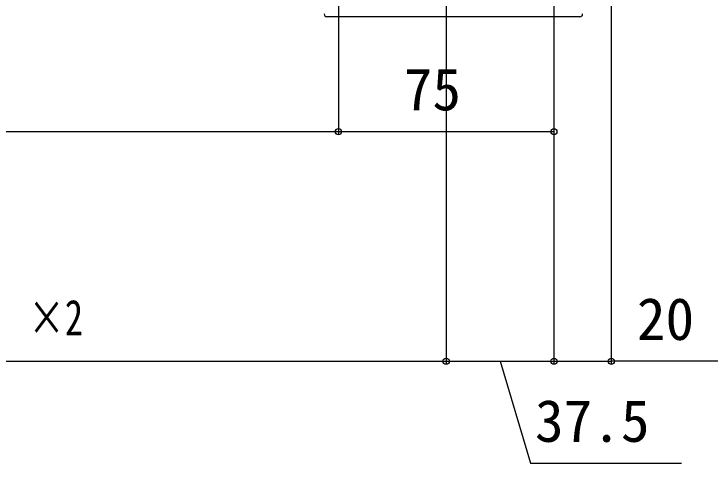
# Model space of a CAD drawing. Units: millimetres, scale not verified. Extents: x -875 to 875, y -1304 to 1297.
# Drawn here: x -381 to -138.6, y 184.8 to 341.3 of the extents above; entities that cross this region are included whole.
import ezdxf
from ezdxf.enums import TextEntityAlignment as Align

# ---------------------------------------------------------------- set-up
doc = ezdxf.new("R2010")
doc.units = ezdxf.units.MM
doc.header["$LTSCALE"] = 8
doc.layers.add('0-3_YKK_11', color=7, linetype='Continuous')
doc.layers.add('0-7_YKK_D', color=6, linetype='Continuous')
doc.styles.add('ＭＳ ゴシック', font='')
doc.styles.get('ＭＳ ゴシック').set_extended_font_data('MS Gothic')

msp = doc.modelspace()

# ---------------------------------------------------------------- linework, layer by layer
at = {"layer": '0-3_YKK_11'}
msp.add_line((-184, 340.3), (-272, 340.3), dxfattribs=at)
for centre, start, end in [((-272, 341.3), 180.00001, 269.99999), ((-184, 341.3), 270.00001, 359.99999)]:
    msp.add_arc(centre, 1, start, end, dxfattribs=at)
at = {"layer": '0-7_YKK_D'}
for p, q in [((-268, 407.6), (-268, 299.3)), ((-268, 407.6), (-268, 299.3)), ((-193, 407.6), (-193, 219.3)), ((-193, 407.6), (-193, 219.3)), ((-193, 407.6), (-193, 299.3)), ((-230.5, 397.3), (-230.5, 219.3)), ((-230.5, 397.3), (-230.5, 219.3)), ((-173, 352), (-173, 219.3)), ((-670, 300.3), (-268, 300.3)), ((-268, 300.3), (-193, 300.3)), ((-707.5, 220.3), (-230.5, 220.3)), ((-230.5, 220.3), (-193, 220.3)), ((-193, 220.3), (-173, 220.3)), ((-133.039, 220.3), (-173, 220.3))]:
    msp.add_line(p, q, dxfattribs=at)
msp.add_lwpolyline([(-211.75, 220.3), (-201.1, 184.8), (-148.509, 184.8)], dxfattribs=at)
for centre in [(-268, 300.3), (-268, 300.3), (-193, 300.3), (-230.5, 220.3), (-230.5, 220.3), (-193, 220.3), (-193, 220.3), (-173, 220.3)]:
    msp.add_circle(centre, 1.075, dxfattribs=at)

# ---------------------------------------------------------------- texts
at = {"layer": '0-7_YKK_D', "style": 'ＭＳ ゴシック'}
for s, p in [('75', (-245.273, 303.3)), ('20', (-164.107, 223.3)), ('37.5', (-199.577, 187.8))]:
    msp.add_text(s, height=14.66, dxfattribs=at).set_placement(p, align=Align.BOTTOM_LEFT)
at = {"layer": '0-7_YKK_D', "style": 'ＭＳ ゴシック', "width": 0.75}
msp.add_text('L1－115＝L－（躯体柱／2＋外壁厚）×2－（20＋37.5）×2', height=12.46, dxfattribs=at).set_placement((-694.407, 225.522), align=Align.BOTTOM_LEFT)

doc.saveas('drawing.dxf')
